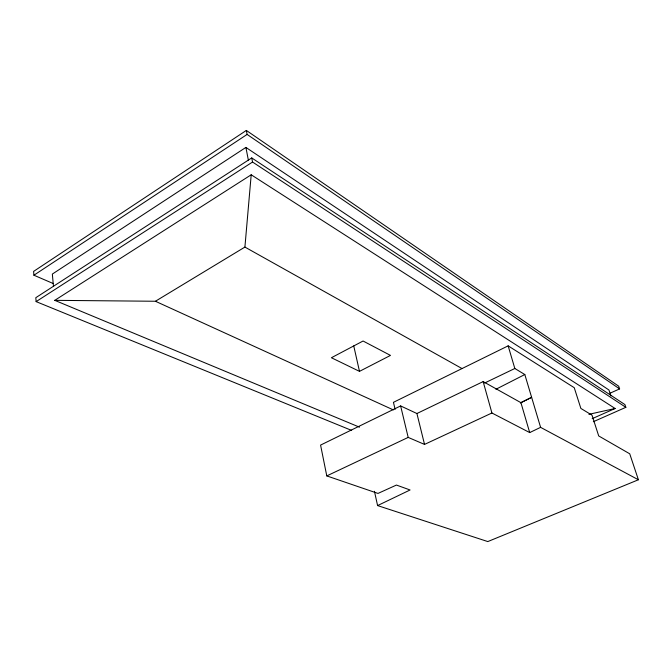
<?xml version="1.0" encoding="UTF-8"?>
<svg xmlns="http://www.w3.org/2000/svg" width="672" height="672" viewBox="0 0 672 672"><rect width="100%" height="100%" fill="white"/><g stroke="black" fill="none" stroke-linecap="round" stroke-linejoin="round"><path stroke-width="1.01" d="M251.202 174.787L54.768 300.342L155.417 301.258L244.91 247.078L251.202 174.787L615.124 408.492L592.166 418.69M610.084 393.187L619.609 388.895L618.694 386.207L246.338 130.427L33.6 271.396L33.919 275.218L53.18 283.517M33.919 275.218L247.12 134.425L246.338 130.427M610.915 395.9L608.941 389.995L245.893 147.412L52.34 274.067L53.466 286.264M593.351 421.714L625.85 407.324L624.926 404.594L251.731 157.928L35.801 297.696L36.137 301.619L351.641 430.416M36.137 301.619L252.538 162.036L625.85 407.324M359.486 371.364L390.482 355.404L363.073 341.015L331.405 357.739L359.486 371.364L353.741 345.904M495.919 389.264L524.815 374.531L540.599 427.35L638.4 479.766L487.805 541.573L377.588 505.579L374.438 491.291M520.388 402.923L531.628 397.337L520.918 402.662L483.151 381.595L416.917 413.524L400.63 405.93L320.578 445.091L326.785 475.91L377.992 493.424L396.438 485.058L410.08 489.98L377.588 505.579M638.4 479.766L629.731 453.802L598.71 435.943L592.007 415.17L580.868 408.433L574.249 387.702L508.15 345.853L393.439 402.335L395.111 409.349M484.613 383.032L514.828 368.491L524.815 374.531M483.151 381.595L491.921 412.994L529.696 432.583L540.599 427.35M326.785 475.91L408.19 437.405L424.528 444.419L491.921 412.994M588.89 414.322L615.124 408.492M54.768 300.342L359.486 427.165M155.417 301.258L393.38 409.92M244.91 247.078L462.025 368.567M247.12 134.425L619.609 388.895M508.15 345.853L514.828 368.491M520.918 402.662L529.696 432.583M416.917 413.524L424.528 444.419M400.63 405.93L408.19 437.405M251.731 157.928L252.538 162.036M245.893 147.412L248.447 160.583"/></g></svg>
